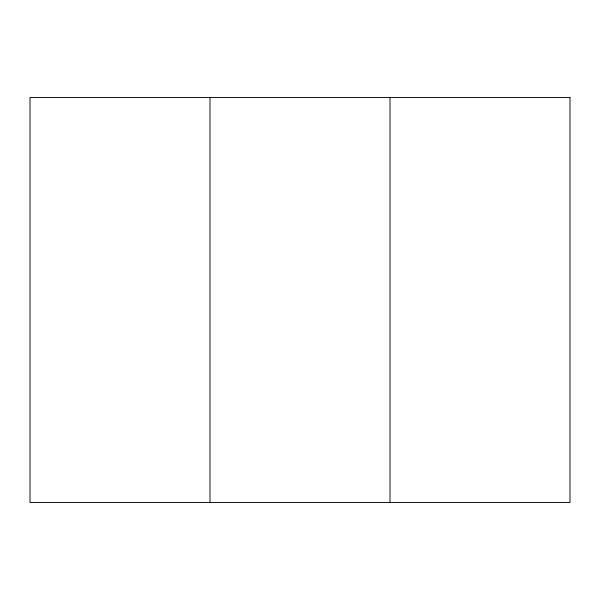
<?xml version="1.0" encoding="UTF-8"?>
<svg xmlns="http://www.w3.org/2000/svg" width="600" height="600" viewBox="0 0 600 600"><rect width="100%" height="100%" fill="white"/><g stroke="black" fill="none" stroke-linecap="round" stroke-linejoin="round"><path stroke-width="0.9" d="M390 97.5L390 502.5M210 97.5L210 502.5M570 97.5L30 97.5L30 502.5L570 502.5L570 97.5"/></g></svg>
